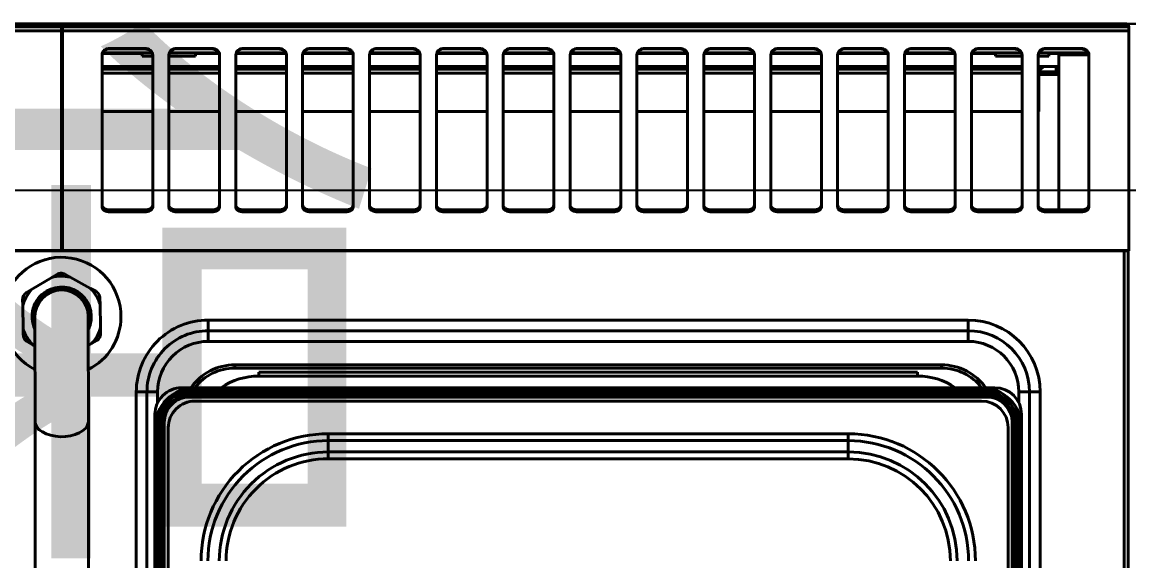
# Model space of a CAD drawing. Extents: x 1158414 to 1597620, y -840005 to -760676.
# Drawn here: x 1527422 to 1527837.1, y -806950.6 to -806748.4 of the extents above; entities that cross this region are included whole.
import ezdxf

# ---------------------------------------------------------------- set-up
doc = ezdxf.new("R2010")
doc.units = 0
doc.header["$LTSCALE"] = 1000
for name, color, linetype in [('WALL', 6, 'Continuous'), ('WS_厨房设备', 1, 'Continuous'), ('产品名称', 7, 'Continuous')]:
    doc.layers.add(name, color=color, linetype=linetype)
doc.styles.add('WMF-宋体1', font='')
doc.styles.get('WMF-宋体1').set_extended_font_data('SimSun')

# ---------------------------------------------------------------- blocks, each defined once
blk = doc.blocks.new('CJT_20263')
at = {"linetype": 'Continuous', "lineweight": 40}
for p, q in [((0.26, 85.2), (0.26, 861.4)), ((1.76, 85.2), (1.76, 861.4)), ((33.26, 782.2), (33.26, 138.2)), ((37.26, 138.2), (37.26, 782.2)), ((368.26, 782.2), (368.26, 138.2)), ((372.26, 138.2), (372.26, 782.2)), ((40.26, 479.58), (40.26, 146.58)), ((365.26, 146.58), (365.26, 479.58)), ((40.26, 151.58), (40.26, 474.58)), ((41.26, 474.58), (41.26, 151.58)), ((42.26, 151.58), (42.26, 474.58)), ((43.26, 149.58), (43.26, 476.58)), ((43.76, 476.58), (43.76, 149.58)), ((45.26, 474.58), (45.26, 151.58)), ((360.26, 151.58), (360.26, 474.58)), ((361.76, 149.58), (361.76, 476.58)), ((362.26, 476.58), (362.26, 149.58)), ((363.26, 474.58), (363.26, 151.58)), ((364.26, 151.58), (364.26, 474.58)), ((365.26, 474.58), (365.26, 151.58)), ((390.23, 217.22), (390.25, 149.24)), ((410.25, 149.24), (410.23, 217.23)), ((105.26, 163.28), (105.26, 160.71)), ((105.26, 163.28), (300.26, 163.28)), ((300.26, 163.28), (300.26, 160.71)), ((105.26, 160.71), (105.26, 156.45)), ((300.26, 160.71), (105.26, 160.71)), ((300.26, 160.71), (300.26, 156.45)), ((105.26, 153.88), (105.26, 156.45)), ((105.26, 156.45), (300.26, 156.45)), ((300.26, 153.88), (105.26, 153.88)), ((300.26, 156.45), (300.26, 153.88)), ((40.26, 151.58), (41.26, 151.58)), ((42.26, 151.58), (43.05, 151.58)), ((43.03, 149.58), (43.26, 149.58)), ((43.26, 149.58), (43.76, 149.58)), ((45.09, 151.58), (45.26, 151.58)), ((360.26, 151.58), (360.43, 151.58)), ((361.76, 149.58), (362.26, 149.58)), ((362.26, 149.58), (362.5, 149.58)), ((362.47, 151.58), (363.26, 151.58)), ((364.26, 151.58), (365.26, 151.58)), ((41.26, 138.2), (41.26, 142.22)), ((55.26, 141.58), (350.26, 141.58)), ((55.26, 141.58), (55.26, 141.41)), ((350.26, 141.58), (350.26, 141.41)), ((364.26, 142.22), (364.26, 138.2)), ((33.26, 138.2), (37.26, 138.2)), ((41.26, 138.2), (37.26, 138.2)), ((53.26, 140.08), (352.26, 140.08)), ((53.26, 140.08), (53.26, 139.58)), ((352.26, 139.58), (53.26, 139.58)), ((53.26, 139.58), (53.26, 139.35)), ((55.26, 139.37), (55.26, 138.58)), ((350.26, 138.58), (55.26, 138.58)), ((55.26, 137.58), (55.26, 136.58)), ((55.26, 137.58), (350.26, 137.58)), ((350.26, 139.37), (350.26, 138.58)), ((350.26, 137.58), (350.26, 136.58)), ((352.26, 140.08), (352.26, 139.58)), ((352.26, 139.58), (352.26, 139.35)), ((368.26, 138.2), (364.26, 138.2)), ((368.26, 138.2), (372.26, 138.2)), ((50.26, 136.58), (355.26, 136.58)), ((350.26, 136.58), (55.26, 136.58)), ((70.26, 129.2), (70.26, 128)), ((70.26, 129.2), (335.26, 129.2)), ((79.26, 132.2), (326.26, 132.2)), ((79.26, 130.7), (79.26, 132.2)), ((79.26, 130.7), (326.26, 130.7)), ((326.26, 132.2), (326.26, 130.7)), ((335.26, 128), (335.26, 129.2)), ((70.26, 128), (335.26, 128)), ((390.26, 120.8), (389.01, 120.05)), ((411.11, 120.47), (410.26, 120.94)), ((411.11, 120.47), (413.08, 119.39)), ((60.26, 115.2), (60.26, 119.2)), ((345.26, 119.2), (60.26, 119.2)), ((345.26, 115.2), (345.26, 119.2)), ((385.68, 114.01), (385.64, 116.26)), ((387.09, 118.89), (389.01, 120.05)), ((414.63, 116.82), (414.67, 114.57)), ((60.26, 111.2), (60.26, 115.2)), ((345.26, 115.2), (60.26, 115.2)), ((345.26, 111.2), (345.26, 115.2)), ((385.68, 114.01), (385.85, 105.23)), ((414.84, 105.79), (414.67, 114.57)), ((60.26, 111.2), (345.26, 111.2)), ((385.89, 102.98), (385.85, 105.23)), ((414.84, 105.79), (414.89, 103.54)), ((389.41, 99.33), (387.44, 100.41)), ((403.99, 95.22), (411.51, 99.75)), ((413.44, 100.91), (411.51, 99.75)), ((389.41, 99.33), (397.1, 95.08)), ((399.07, 94), (397.1, 95.08)), ((403.99, 95.22), (402.07, 94.05)), ((400, 85.2), (0, 85.2)), ((0, 85.2), (0, 85.07)), ((0, 85.07), (0, 2.69)), ((400, 85.07), (0, 85.07)), ((400, 85.07), (400, 85.2)), ((400.26, 85.2), (400, 85.2)), ((400, 2.69), (400, 85.07)), ((400.26, 84.9), (400, 84.9)), ((400.26, 83.4), (400, 83.4)), ((800.26, 85.2), (400.26, 85.2)), ((400.26, 85.2), (400.26, 85.07)), ((400.26, 85.07), (400.26, 2.69)), ((800.26, 85.07), (400.26, 85.07)), ((18, 70.6), (31, 70.6)), ((18, 69.88), (18, 70.6)), ((31, 69.88), (31, 70.6)), ((43.08, 70.6), (56.08, 70.6)), ((43.08, 69.88), (43.08, 70.6)), ((56.08, 69.88), (56.08, 70.6)), ((68.16, 70.6), (81.16, 70.6)), ((68.16, 69.88), (68.16, 70.6)), ((81.16, 69.88), (81.16, 70.6)), ((93.24, 70.6), (106.24, 70.6)), ((93.24, 69.88), (93.24, 70.6)), ((106.24, 69.88), (106.24, 70.6)), ((118.32, 70.6), (131.32, 70.6)), ((118.32, 69.88), (118.32, 70.6)), ((131.32, 69.88), (131.32, 70.6)), ((143.4, 70.6), (156.4, 70.6)), ((143.4, 69.88), (143.4, 70.6)), ((156.4, 69.88), (156.4, 70.6)), ((168.48, 70.6), (181.48, 70.6)), ((168.48, 69.88), (168.48, 70.6)), ((181.48, 69.88), (181.48, 70.6)), ((193.56, 70.6), (206.56, 70.6)), ((193.56, 69.88), (193.56, 70.6)), ((206.56, 69.88), (206.56, 70.6)), ((218.64, 70.6), (231.64, 70.6)), ((218.64, 69.88), (218.64, 70.6)), ((231.64, 69.88), (231.64, 70.6)), ((243.72, 70.6), (256.72, 70.6)), ((243.72, 69.88), (243.72, 70.6)), ((256.72, 69.88), (256.72, 70.6)), ((268.8, 70.6), (281.8, 70.6)), ((268.8, 69.88), (268.8, 70.6)), ((281.8, 69.88), (281.8, 70.6)), ((293.88, 70.6), (306.88, 70.6)), ((293.88, 69.88), (293.88, 70.6)), ((306.88, 69.88), (306.88, 70.6)), ((318.96, 70.6), (331.96, 70.6)), ((318.96, 69.88), (318.96, 70.6)), ((331.96, 69.88), (331.96, 70.6)), ((344.04, 70.6), (357.04, 70.6)), ((344.04, 69.88), (344.04, 70.6)), ((357.04, 69.88), (357.04, 70.6)), ((369.12, 70.6), (382.12, 70.6)), ((369.12, 69.88), (369.12, 70.6)), ((382.12, 69.88), (382.12, 70.6)), ((400.26, 72.9), (400, 72.9)), ((15, 11.76), (15, 68.81)), ((18, 69.88), (31, 69.88)), ((26.26, 11.7), (26.26, 69.88)), ((34, 68.81), (34, 11.76)), ((40.08, 11.76), (40.08, 68.81)), ((43.08, 69.88), (56.08, 69.88)), ((59.08, 68.81), (59.08, 11.76)), ((65.16, 11.76), (65.16, 68.81)), ((68.16, 69.88), (81.16, 69.88)), ((84.16, 68.81), (84.16, 11.76)), ((90.24, 11.76), (90.24, 68.81)), ((93.24, 69.88), (106.24, 69.88)), ((109.24, 68.81), (109.24, 11.76)), ((115.32, 11.76), (115.32, 68.81)), ((118.32, 69.88), (131.32, 69.88)), ((134.32, 68.81), (134.32, 11.76)), ((140.4, 11.76), (140.4, 68.81)), ((143.4, 69.88), (156.4, 69.88)), ((159.4, 68.81), (159.4, 11.76)), ((165.48, 11.76), (165.48, 68.81)), ((168.48, 69.88), (181.48, 69.88)), ((184.48, 68.81), (184.48, 11.76)), ((190.56, 11.76), (190.56, 68.81)), ((193.56, 69.88), (206.56, 69.88)), ((209.56, 68.81), (209.56, 11.76)), ((215.64, 11.76), (215.64, 68.81)), ((218.64, 69.88), (231.64, 69.88)), ((234.64, 68.81), (234.64, 11.76)), ((240.72, 11.76), (240.72, 68.81)), ((243.72, 69.88), (256.72, 69.88)), ((259.72, 68.81), (259.72, 11.76)), ((265.8, 11.76), (265.8, 68.81)), ((268.8, 69.88), (281.8, 69.88)), ((284.8, 68.81), (284.8, 11.76)), ((290.88, 11.76), (290.88, 68.81)), ((293.88, 69.88), (306.88, 69.88)), ((309.88, 68.81), (309.88, 11.76)), ((315.96, 11.76), (315.96, 68.81)), ((318.96, 69.88), (331.96, 69.88)), ((334.96, 68.81), (334.96, 11.76)), ((341.04, 11.76), (341.04, 68.81)), ((344.04, 69.88), (357.04, 69.88)), ((360.04, 68.81), (360.04, 11.76)), ((366.12, 11.76), (366.12, 68.81)), ((369.12, 69.88), (382.12, 69.88)), ((385.12, 68.81), (385.12, 11.76)), ((33.76, 33), (33.76, 18.5)), ((33.76, 33), (34, 33)), ((40.08, 33), (59.08, 33)), ((65.16, 33), (84.16, 33)), ((90.24, 33), (109.24, 33)), ((115.32, 33), (134.32, 33)), ((140.4, 33), (159.4, 33)), ((165.48, 33), (184.48, 33)), ((190.56, 33), (209.56, 33)), ((215.64, 33), (234.64, 33)), ((240.72, 33), (259.72, 33)), ((265.8, 33), (284.8, 33)), ((290.88, 33), (309.88, 33)), ((315.96, 33), (334.96, 33)), ((341.04, 33), (360.04, 33)), ((366.12, 33), (385.12, 33)), ((400, 33), (400.26, 33)), ((26.26, 19), (33.76, 19)), ((33.76, 18), (26.26, 18)), ((27.26, 18), (27.26, 16)), ((33.26, 16), (33.26, 17)), ((33.26, 17), (34, 17)), ((33.76, 18.5), (33.76, 17)), ((33.76, 18.5), (34, 18.5)), ((40.08, 18.5), (59.08, 18.5)), ((40.08, 17), (52.26, 17)), ((52.26, 17), (59.08, 17)), ((52.26, 17), (52.26, 16)), ((65.16, 18.5), (84.16, 18.5)), ((65.16, 17), (84.16, 17)), ((90.24, 18.5), (109.24, 18.5)), ((90.24, 17), (109.24, 17)), ((115.32, 18.5), (134.32, 18.5)), ((115.32, 17), (134.32, 17)), ((140.4, 18.5), (159.4, 18.5)), ((140.4, 17), (159.4, 17)), ((165.48, 18.5), (184.48, 18.5)), ((165.48, 17), (184.48, 17)), ((190.56, 18.5), (209.56, 18.5)), ((190.56, 17), (209.56, 17)), ((215.64, 18.5), (234.64, 18.5)), ((215.64, 17), (234.64, 17)), ((225.26, 17), (225.26, 16.5)), ((240.72, 18.5), (259.72, 18.5)), ((240.72, 17), (259.72, 17)), ((265.8, 18.5), (284.8, 18.5)), ((265.8, 17), (284.8, 17)), ((290.88, 18.5), (309.88, 18.5)), ((290.88, 17), (309.88, 17)), ((315.96, 18.5), (334.96, 18.5)), ((315.96, 17), (334.96, 17)), ((341.04, 18.5), (360.04, 18.5)), ((341.04, 17), (360.04, 17)), ((366.12, 18.5), (385.12, 18.5)), ((366.12, 17), (385.12, 17)), ((400, 18.5), (400.26, 18.5)), ((400, 17), (400.26, 17)), ((32.26, 16), (26.26, 16)), ((34, 16), (26.26, 16)), ((32.26, 16), (32.26, 16)), ((33.26, 16), (32.26, 16)), ((32.26, 16), (32.26, 16)), ((33.26, 16), (33.26, 16)), ((33.26, 16), (34, 16)), ((40.08, 16), (52.26, 16)), ((59.08, 16), (40.08, 16)), ((84.16, 16), (65.16, 16)), ((109.24, 16), (90.24, 16)), ((134.32, 16), (115.32, 16)), ((159.4, 16), (140.4, 16)), ((184.48, 16), (165.48, 16)), ((190.56, 16.5), (209.56, 16.5)), ((209.56, 16), (190.56, 16)), ((190.56, 16), (209.56, 16)), ((215.64, 16.5), (225.26, 16.5)), ((234.64, 16), (215.64, 16)), ((215.64, 16), (225.26, 16)), ((225.26, 16.5), (225.26, 16)), ((225.26, 16), (225.26, 16)), ((259.72, 16), (240.72, 16)), ((284.8, 16), (265.8, 16)), ((309.88, 16), (290.88, 16)), ((334.96, 16), (315.96, 16)), ((360.04, 16), (341.04, 16)), ((385.12, 16), (366.12, 16)), ((400.26, 16), (400, 16)), ((15.03, 11.7), (26.26, 11.7)), ((30, 11.2), (15.13, 11.2)), ((15.25, 10.88), (30, 10.88)), ((16.4, 11.7), (16.32, 11.2)), ((18, 9.42), (18, 9.27)), ((31, 9.42), (18, 9.42)), ((31, 9.27), (18, 9.27)), ((21.8, 11.2), (21.72, 11.7)), ((34, 12.18), (30, 12.18)), ((30, 10.88), (30, 12.18)), ((33.71, 10.88), (30, 10.88)), ((31, 9.42), (31, 9.27)), ((50, 12.18), (40.08, 12.18)), ((50, 10.88), (40.33, 10.88)), ((43.08, 9.42), (43.08, 9.27)), ((56.08, 9.42), (43.08, 9.42)), ((56.08, 9.27), (43.08, 9.27)), ((50, 12.18), (50, 10.88)), ((58.88, 11.2), (50, 11.2)), ((58.79, 10.88), (50, 10.88)), ((56.08, 9.42), (56.08, 9.27)), ((83.96, 11.2), (65.29, 11.2)), ((83.87, 10.88), (65.41, 10.88)), ((68.16, 9.42), (68.16, 9.27)), ((81.16, 9.42), (68.16, 9.42)), ((81.16, 9.27), (68.16, 9.27)), ((81.16, 9.42), (81.16, 9.27)), ((109.04, 11.2), (90.37, 11.2)), ((108.95, 10.88), (90.49, 10.88)), ((93.24, 9.42), (93.24, 9.27)), ((106.24, 9.42), (93.24, 9.42)), ((106.24, 9.27), (93.24, 9.27)), ((106.24, 9.42), (106.24, 9.27)), ((134.12, 11.2), (115.45, 11.2)), ((134.03, 10.88), (115.57, 10.88)), ((118.32, 9.42), (118.32, 9.27)), ((131.32, 9.42), (118.32, 9.42)), ((131.32, 9.27), (118.32, 9.27)), ((131.32, 9.42), (131.32, 9.27)), ((159.2, 11.2), (140.53, 11.2)), ((159.11, 10.88), (140.65, 10.88)), ((143.4, 9.42), (143.4, 9.27)), ((156.4, 9.42), (143.4, 9.42)), ((156.4, 9.27), (143.4, 9.27)), ((156.4, 9.42), (156.4, 9.27)), ((184.28, 11.2), (165.61, 11.2)), ((184.19, 10.88), (165.73, 10.88)), ((168.48, 9.42), (168.48, 9.27)), ((181.48, 9.42), (168.48, 9.42)), ((181.48, 9.27), (168.48, 9.27)), ((181.48, 9.42), (181.48, 9.27)), ((209.36, 11.2), (190.69, 11.2)), ((209.27, 10.88), (190.81, 10.88)), ((193.56, 9.42), (193.56, 9.27)), ((206.56, 9.42), (193.56, 9.42)), ((206.56, 9.27), (193.56, 9.27)), ((206.56, 9.42), (206.56, 9.27)), ((234.44, 11.2), (215.77, 11.2)), ((234.35, 10.88), (215.89, 10.88)), ((218.64, 9.42), (218.64, 9.27)), ((231.64, 9.42), (218.64, 9.42)), ((231.64, 9.27), (218.64, 9.27)), ((231.64, 9.42), (231.64, 9.27)), ((259.52, 11.2), (240.85, 11.2)), ((259.43, 10.88), (240.97, 10.88)), ((243.72, 9.42), (243.72, 9.27)), ((256.72, 9.42), (243.72, 9.42)), ((256.72, 9.27), (243.72, 9.27)), ((256.72, 9.42), (256.72, 9.27)), ((284.6, 11.2), (265.93, 11.2)), ((284.51, 10.88), (266.05, 10.88)), ((268.8, 9.42), (268.8, 9.27)), ((281.8, 9.42), (268.8, 9.42)), ((281.8, 9.27), (268.8, 9.27)), ((281.8, 9.42), (281.8, 9.27)), ((309.68, 11.2), (291.01, 11.2)), ((309.59, 10.88), (291.13, 10.88)), ((293.88, 9.42), (293.88, 9.27)), ((306.88, 9.42), (293.88, 9.42)), ((306.88, 9.27), (293.88, 9.27)), ((306.88, 9.42), (306.88, 9.27)), ((334.76, 11.2), (316.09, 11.2)), ((334.67, 10.88), (316.21, 10.88)), ((318.96, 9.42), (318.96, 9.27)), ((331.96, 9.42), (318.96, 9.42)), ((331.96, 9.27), (318.96, 9.27)), ((331.96, 9.42), (331.96, 9.27)), ((350, 11.2), (341.17, 11.2)), ((350, 10.88), (341.29, 10.88)), ((344.04, 9.42), (344.04, 9.27)), ((357.04, 9.42), (344.04, 9.42)), ((357.04, 9.27), (344.04, 9.27)), ((360.04, 12.18), (350, 12.18)), ((350, 10.88), (350, 12.18)), ((359.75, 10.88), (350, 10.88)), ((357.04, 9.42), (357.04, 9.27)), ((370, 12.18), (366.12, 12.18)), ((370, 10.88), (366.37, 10.88)), ((369.12, 9.42), (369.12, 9.27)), ((382.12, 9.42), (369.12, 9.42)), ((382.12, 9.27), (369.12, 9.27)), ((370, 12.18), (370, 10.88)), ((384.92, 11.2), (370, 11.2)), ((384.83, 10.88), (370, 10.88)), ((382.12, 9.42), (382.12, 9.27)), ((400.26, 11.2), (400, 11.2)), ((400, 2.69), (0, 2.69)), ((0, 2.69), (0, 1.2)), ((400, 1.2), (0, 1.2)), ((1.26, 0), (1.26, 1.2)), ((1.26, 0), (799.26, 0)), ((400, 1.2), (400, 2.69)), ((400.26, 1.2), (400, 1.2)), ((800.26, 2.69), (400.26, 2.69)), ((400.26, 2.69), (400.26, 1.2)), ((800.26, 1.2), (400.26, 1.2))]:
    blk.add_line(p, q, dxfattribs=at)
at = {"linetype": 'Continuous', "lineweight": 40, "flags": 128}
for points in [[(390.25, 149.24), (390.29, 149.78), (390.65, 150.85), (391.36, 151.86), (392.39, 152.78), (393.7, 153.57), (395.25, 154.2), (396.98, 154.66), (398.82, 154.92), (400.72, 154.97), (402.6, 154.81), (404.4, 154.46), (406.05, 153.91), (407.48, 153.2), (408.66, 152.34), (409.53, 151.37), (410.07, 150.33), (410.25, 149.24)], [(390.25, 149.24), (390.25, 146.65), (390.25, 143.9), (390.25, 141.01), (390.25, 138.04), (390.25, 135.02), (390.25, 131.99), (390.26, 129.01), (390.26, 126.12), (390.26, 123.35), (390.26, 120.76), (390.26, 118.37), (390.26, 116.22), (390.26, 114.35), (390.26, 112.78), (390.26, 111.53), (390.26, 110.63), (390.26, 110.08), (390.26, 109.9)], [(410.26, 109.9), (410.26, 110.09), (410.26, 110.63), (410.26, 111.54), (410.26, 112.78), (410.26, 114.35), (410.26, 116.23), (410.26, 118.37), (410.26, 120.76), (410.26, 123.36), (410.26, 126.12), (410.26, 129.02), (410.25, 132), (410.25, 135.02), (410.25, 138.05), (410.25, 141.02), (410.25, 143.91), (410.25, 146.66), (410.25, 149.24)], [(17.6, 11.7), (17.52, 11.25), (17.52, 11.2)]]:
    blk.add_lwpolyline(points, dxfattribs=at)
at = {"linetype": 'Continuous', "lineweight": 40}
for centre, radius, start, end in [((105.26, 201.58), 47.7, 180, 270), ((105.26, 201.58), 45.13, 180, 270), ((105.26, 201.58), 40.87, 180, 270), ((105.26, 201.58), 38.3, 180, 270), ((300.26, 201.58), 47.7, 270, 0), ((300.26, 201.58), 45.13, 270, 0), ((300.26, 201.58), 40.87, 270, 0), ((300.26, 201.58), 38.3, 270, 0), ((55.26, 151.58), 15, 180, 270), ((55.26, 151.58), 14, 180, 270), ((55.26, 151.58), 13, 180, 270), ((53.26, 149.58), 10, 180, 270), ((53.26, 149.58), 9.5, 180, 270), ((55.26, 151.58), 10, 180, 270), ((350.26, 151.58), 10, 270, 0), ((350.26, 151.58), 13, 270, 0), ((350.26, 151.58), 14, 270, 0), ((350.26, 151.58), 15, 270, 0), ((352.26, 149.58), 9.5, 270, 0), ((352.26, 149.58), 10, 270, 0), ((50.26, 146.58), 10, 180, 270), ((355.26, 146.58), 10, 270, 0), ((60.26, 138.2), 27, 180, 270), ((60.26, 138.2), 23, 180, 270), ((60.26, 138.2), 19, 180, 270), ((345.26, 138.2), 27, 270, 0), ((345.26, 138.2), 23, 270, 0), ((345.26, 138.2), 19, 270, 0), ((70.26, 148.2), 20.2, 214.8285, 270), ((70.26, 148.2), 19, 217.7046, 270), ((79.26, 157.2), 25, 235.5693, 270), ((326.26, 157.2), 25, 270, 304.4307), ((335.26, 148.2), 20.2, 270, 325.1715), ((335.26, 148.2), 19, 270, 322.2952), ((400.26, 109.9), 22.25, 179.6964, 63.3113), ((400.26, 109.9), 22.25, 116.7266, 179.6964), ((400.26, 109.9), 15.15, 17.9403, 44.2647), ((400.26, 109.9), 15.15, 137.9403, 164.2647), ((400.26, 109.9), 11.1, 154.2957, 301.1025), ((400.26, 109.9), 11, 155.399, 0.019), ((400.26, 109.9), 11.1, 301.1025, 25.7423), ((400.26, 109.9), 11, 0.019, 24.639), ((400.26, 109.9), 10, 180.019, 0.019), ((400.26, 109.9), 15.15, 197.9403, 224.2647), ((400.26, 109.9), 15.15, 317.9403, 344.2647), ((400.26, 109.9), 15.15, 257.9403, 284.2647), ((33.26, 16), 1, 90, 180), ((33.26, 16), 0.001, 90, 180), ((1.26, 1.2), 1.2, 180, 270)]:
    blk.add_arc(centre, radius, start, end, dxfattribs=at)
for points, knots in [([(385.64, 116.26), (385.66, 116.57), (385.7, 117.2), (386.14, 118.06), (386.65, 118.6), (387, 118.83), (387.09, 118.89)], [0, 0, 0, 0, 0.300321, 0.601041, 0.895953, 1, 1, 1, 1]), ([(413.08, 119.39), (413.34, 119.21), (413.86, 118.86), (414.39, 118.05), (414.6, 117.33), (414.63, 116.92), (414.63, 116.82)], [0, 0, 0, 0, 0.30032, 0.601041, 0.895953, 1, 1, 1, 1]), ([(387.44, 100.41), (387.18, 100.59), (386.66, 100.94), (386.13, 101.75), (385.92, 102.46), (385.9, 102.88), (385.89, 102.98)], [0, 0, 0, 0, 0.3003198, 0.6010396, 0.8959527, 1, 1, 1, 1]), ([(414.89, 103.54), (414.86, 103.23), (414.82, 102.6), (414.38, 101.74), (413.87, 101.2), (413.53, 100.97), (413.44, 100.91)], [0, 0, 0, 0, 0.300321, 0.601042, 0.895954, 1, 1, 1, 1]), ([(402.07, 94.05), (401.78, 93.92), (401.22, 93.64), (400.25, 93.59), (399.53, 93.76), (399.16, 93.95), (399.07, 94)], [0, 0, 0, 0, 0.30033, 0.60105, 0.895962, 1, 1, 1, 1]), ([(15, 68.81), (15.07, 69.08), (15.18, 69.46), (15.56, 69.89), (16.02, 70.23), (16.85, 70.53), (17.6, 70.58), (18, 70.6)], [0, 0, 0, 0, 0.257879, 0.373621, 0.486295, 0.721447, 1, 1, 1, 1]), ([(31, 70.6), (31.39, 70.57), (32.13, 70.51), (32.95, 70.21), (33.46, 69.87), (33.76, 69.56), (33.95, 69.2), (33.98, 68.94), (34, 68.81)], [0, 0, 0, 0, 0.272939, 0.5067, 0.632759, 0.75281, 0.873141, 1, 1, 1, 1]), ([(40.08, 68.81), (40.15, 69.08), (40.26, 69.46), (40.64, 69.89), (41.1, 70.23), (41.93, 70.53), (42.68, 70.58), (43.08, 70.6)], [0, 0, 0, 0, 0.257879, 0.373621, 0.486295, 0.721447, 1, 1, 1, 1]), ([(56.08, 70.6), (56.47, 70.57), (57.21, 70.51), (58.03, 70.21), (58.54, 69.87), (58.84, 69.56), (59.03, 69.2), (59.06, 68.94), (59.08, 68.81)], [0, 0, 0, 0, 0.272939, 0.5067, 0.632759, 0.75281, 0.873141, 1, 1, 1, 1]), ([(65.16, 68.81), (65.23, 69.08), (65.34, 69.46), (65.72, 69.89), (66.18, 70.23), (67.01, 70.53), (67.76, 70.58), (68.16, 70.6)], [0, 0, 0, 0, 0.257879, 0.373621, 0.486295, 0.721447, 1, 1, 1, 1]), ([(81.16, 70.6), (81.55, 70.57), (82.29, 70.51), (83.11, 70.21), (83.62, 69.87), (83.92, 69.56), (84.11, 69.2), (84.14, 68.94), (84.16, 68.81)], [0, 0, 0, 0, 0.272945, 0.5067, 0.632759, 0.752812, 0.873141, 1, 1, 1, 1]), ([(90.24, 68.81), (90.31, 69.08), (90.42, 69.46), (90.8, 69.89), (91.26, 70.23), (92.09, 70.53), (92.84, 70.58), (93.24, 70.6)], [0, 0, 0, 0, 0.257881, 0.37362, 0.486294, 0.721447, 1, 1, 1, 1]), ([(106.24, 70.6), (106.63, 70.57), (107.37, 70.51), (108.19, 70.21), (108.7, 69.87), (109, 69.56), (109.19, 69.2), (109.22, 68.94), (109.24, 68.81)], [0, 0, 0, 0, 0.272945, 0.5067, 0.632759, 0.752812, 0.873141, 1, 1, 1, 1]), ([(115.32, 68.81), (115.39, 69.08), (115.5, 69.46), (115.88, 69.89), (116.34, 70.23), (117.17, 70.53), (117.92, 70.58), (118.32, 70.6)], [0, 0, 0, 0, 0.257879, 0.373618, 0.486291, 0.721442, 1, 1, 1, 1]), ([(131.32, 70.6), (131.71, 70.57), (132.45, 70.51), (133.27, 70.21), (133.78, 69.87), (134.08, 69.56), (134.27, 69.2), (134.3, 68.94), (134.32, 68.81)], [0, 0, 0, 0, 0.272944, 0.506705, 0.632758, 0.752812, 0.87314, 1, 1, 1, 1]), ([(140.4, 68.81), (140.47, 69.08), (140.58, 69.46), (140.96, 69.89), (141.42, 70.23), (142.25, 70.53), (143, 70.58), (143.4, 70.6)], [0, 0, 0, 0, 0.25788, 0.373622, 0.486291, 0.721448, 1, 1, 1, 1]), ([(156.4, 70.6), (156.79, 70.57), (157.53, 70.51), (158.35, 70.21), (158.86, 69.87), (159.16, 69.56), (159.35, 69.2), (159.38, 68.94), (159.4, 68.81)], [0, 0, 0, 0, 0.272942, 0.5067, 0.632759, 0.752811, 0.873141, 1, 1, 1, 1]), ([(165.48, 68.81), (165.55, 69.08), (165.66, 69.46), (166.04, 69.89), (166.5, 70.23), (167.33, 70.53), (168.08, 70.58), (168.48, 70.6)], [0, 0, 0, 0, 0.257879, 0.37362, 0.486293, 0.721445, 1, 1, 1, 1]), ([(181.48, 70.6), (181.87, 70.57), (182.61, 70.51), (183.43, 70.21), (183.94, 69.87), (184.24, 69.56), (184.43, 69.2), (184.46, 68.94), (184.48, 68.81)], [0, 0, 0, 0, 0.272941, 0.506703, 0.632759, 0.752811, 0.873141, 1, 1, 1, 1]), ([(190.56, 68.81), (190.63, 69.08), (190.74, 69.46), (191.12, 69.89), (191.58, 70.23), (192.41, 70.53), (193.16, 70.58), (193.56, 70.6)], [0, 0, 0, 0, 0.25788, 0.373621, 0.486292, 0.721447, 1, 1, 1, 1]), ([(206.56, 70.6), (206.95, 70.57), (207.69, 70.51), (208.51, 70.21), (209.02, 69.87), (209.32, 69.56), (209.51, 69.2), (209.54, 68.94), (209.56, 68.81)], [0, 0, 0, 0, 0.272944, 0.506702, 0.63276, 0.752812, 0.873141, 1, 1, 1, 1]), ([(215.64, 68.81), (215.71, 69.08), (215.82, 69.46), (216.2, 69.89), (216.66, 70.23), (217.49, 70.53), (218.24, 70.58), (218.64, 70.6)], [0, 0, 0, 0, 0.25788, 0.373621, 0.486295, 0.721447, 1, 1, 1, 1]), ([(231.64, 70.6), (232.03, 70.57), (232.77, 70.51), (233.59, 70.21), (234.1, 69.87), (234.4, 69.56), (234.59, 69.2), (234.62, 68.94), (234.64, 68.81)], [0, 0, 0, 0, 0.272942, 0.5067, 0.632759, 0.752811, 0.873141, 1, 1, 1, 1]), ([(240.72, 68.81), (240.79, 69.08), (240.9, 69.46), (241.28, 69.89), (241.74, 70.23), (242.57, 70.53), (243.32, 70.58), (243.72, 70.6)], [0, 0, 0, 0, 0.257879, 0.37362, 0.486293, 0.721445, 1, 1, 1, 1]), ([(256.72, 70.6), (257.11, 70.57), (257.85, 70.51), (258.67, 70.21), (259.18, 69.87), (259.48, 69.56), (259.67, 69.2), (259.7, 68.94), (259.72, 68.81)], [0, 0, 0, 0, 0.272941, 0.506703, 0.632759, 0.752811, 0.873141, 1, 1, 1, 1]), ([(265.8, 68.81), (265.87, 69.08), (265.98, 69.46), (266.36, 69.89), (266.82, 70.23), (267.65, 70.53), (268.4, 70.58), (268.8, 70.6)], [0, 0, 0, 0, 0.257879, 0.373622, 0.486293, 0.721448, 1, 1, 1, 1]), ([(281.8, 70.6), (282.19, 70.57), (282.93, 70.51), (283.75, 70.21), (284.26, 69.87), (284.56, 69.56), (284.75, 69.2), (284.78, 68.94), (284.8, 68.81)], [0, 0, 0, 0, 0.272942, 0.506701, 0.632759, 0.752811, 0.873141, 1, 1, 1, 1]), ([(290.88, 68.81), (290.95, 69.08), (291.06, 69.46), (291.44, 69.89), (291.9, 70.23), (292.73, 70.53), (293.48, 70.58), (293.88, 70.6)], [0, 0, 0, 0, 0.257879, 0.37362, 0.486293, 0.721446, 1, 1, 1, 1]), ([(306.88, 70.6), (307.27, 70.57), (308.01, 70.51), (308.83, 70.21), (309.34, 69.87), (309.64, 69.56), (309.83, 69.2), (309.86, 68.94), (309.88, 68.81)], [0, 0, 0, 0, 0.272943, 0.506701, 0.63276, 0.752811, 0.873141, 1, 1, 1, 1]), ([(315.96, 68.81), (316.03, 69.08), (316.14, 69.46), (316.52, 69.89), (316.98, 70.23), (317.81, 70.53), (318.56, 70.58), (318.96, 70.6)], [0, 0, 0, 0, 0.257879, 0.37362, 0.486294, 0.721448, 1, 1, 1, 1]), ([(331.96, 70.6), (332.35, 70.57), (333.09, 70.51), (333.91, 70.21), (334.42, 69.87), (334.72, 69.56), (334.91, 69.2), (334.94, 68.94), (334.96, 68.81)], [0, 0, 0, 0, 0.272943, 0.506701, 0.632759, 0.752812, 0.873141, 1, 1, 1, 1]), ([(341.04, 68.81), (341.11, 69.08), (341.22, 69.46), (341.6, 69.89), (342.06, 70.23), (342.89, 70.53), (343.64, 70.58), (344.04, 70.6)], [0, 0, 0, 0, 0.257879, 0.37362, 0.486293, 0.721447, 1, 1, 1, 1]), ([(357.04, 70.6), (357.43, 70.57), (358.17, 70.51), (358.99, 70.21), (359.5, 69.87), (359.8, 69.56), (359.99, 69.2), (360.02, 68.94), (360.04, 68.81)], [0, 0, 0, 0, 0.272943, 0.506701, 0.632759, 0.752811, 0.873141, 1, 1, 1, 1]), ([(366.12, 68.81), (366.19, 69.08), (366.3, 69.46), (366.68, 69.89), (367.14, 70.23), (367.97, 70.53), (368.72, 70.58), (369.12, 70.6)], [0, 0, 0, 0, 0.2578794, 0.3736202, 0.4862934, 0.7214469, 1, 1, 1, 1]), ([(382.12, 70.6), (382.51, 70.57), (383.25, 70.51), (384.07, 70.21), (384.58, 69.87), (384.88, 69.56), (385.07, 69.2), (385.1, 68.94), (385.12, 68.81)], [0, 0, 0, 0, 0.272943, 0.506701, 0.632759, 0.752811, 0.873141, 1, 1, 1, 1]), ([(15, 68.12), (15.07, 68.38), (15.18, 68.76), (15.56, 69.18), (16.02, 69.52), (16.85, 69.82), (17.6, 69.86), (18, 69.88)], [0, 0, 0, 0, 0.256084, 0.371358, 0.483903, 0.719785, 1, 1, 1, 1]), ([(31, 69.88), (31.39, 69.85), (32.12, 69.8), (32.95, 69.5), (33.46, 69.16), (33.76, 68.86), (33.95, 68.5), (33.98, 68.25), (34, 68.12)], [0, 0, 0, 0, 0.274508, 0.508992, 0.634975, 0.754579, 0.874141, 1, 1, 1, 1]), ([(40.08, 68.12), (40.15, 68.38), (40.26, 68.76), (40.64, 69.18), (41.1, 69.52), (41.93, 69.82), (42.68, 69.86), (43.08, 69.88)], [0, 0, 0, 0, 0.256084, 0.371358, 0.483903, 0.719785, 1, 1, 1, 1]), ([(56.08, 69.88), (56.47, 69.85), (57.2, 69.8), (58.03, 69.5), (58.54, 69.16), (58.84, 68.86), (59.03, 68.5), (59.06, 68.25), (59.08, 68.12)], [0, 0, 0, 0, 0.274508, 0.508992, 0.634975, 0.754579, 0.874141, 1, 1, 1, 1]), ([(65.16, 68.12), (65.23, 68.38), (65.34, 68.76), (65.72, 69.18), (66.18, 69.52), (67.01, 69.82), (67.76, 69.86), (68.16, 69.88)], [0, 0, 0, 0, 0.256084, 0.371358, 0.483903, 0.719785, 1, 1, 1, 1]), ([(81.16, 69.88), (81.55, 69.85), (82.28, 69.8), (83.11, 69.5), (83.62, 69.16), (83.92, 68.86), (84.11, 68.5), (84.14, 68.25), (84.16, 68.12)], [0, 0, 0, 0, 0.274514, 0.508992, 0.634974, 0.754582, 0.874141, 1, 1, 1, 1]), ([(90.24, 68.12), (90.31, 68.38), (90.42, 68.76), (90.8, 69.18), (91.26, 69.52), (92.09, 69.82), (92.84, 69.86), (93.24, 69.88)], [0, 0, 0, 0, 0.256086, 0.371356, 0.483902, 0.719785, 1, 1, 1, 1]), ([(106.24, 69.88), (106.63, 69.85), (107.36, 69.8), (108.19, 69.5), (108.7, 69.16), (109, 68.86), (109.19, 68.5), (109.22, 68.25), (109.24, 68.12)], [0, 0, 0, 0, 0.274514, 0.508992, 0.634974, 0.754582, 0.874141, 1, 1, 1, 1]), ([(115.32, 68.12), (115.39, 68.38), (115.5, 68.76), (115.88, 69.18), (116.34, 69.52), (117.17, 69.82), (117.92, 69.86), (118.32, 69.88)], [0, 0, 0, 0, 0.256084, 0.371354, 0.483899, 0.71978, 1, 1, 1, 1]), ([(131.32, 69.88), (131.71, 69.85), (132.44, 69.8), (133.27, 69.5), (133.78, 69.16), (134.08, 68.86), (134.27, 68.5), (134.3, 68.25), (134.32, 68.12)], [0, 0, 0, 0, 0.274513, 0.508997, 0.634974, 0.754581, 0.87414, 1, 1, 1, 1]), ([(140.4, 68.12), (140.47, 68.38), (140.58, 68.76), (140.96, 69.18), (141.42, 69.52), (142.25, 69.82), (143, 69.86), (143.4, 69.88)], [0, 0, 0, 0, 0.256085, 0.371358, 0.483898, 0.719786, 1, 1, 1, 1]), ([(156.4, 69.88), (156.79, 69.85), (157.52, 69.8), (158.35, 69.5), (158.86, 69.16), (159.16, 68.86), (159.35, 68.5), (159.38, 68.25), (159.4, 68.12)], [0, 0, 0, 0, 0.274511, 0.508992, 0.634975, 0.75458, 0.874141, 1, 1, 1, 1]), ([(165.48, 68.12), (165.55, 68.38), (165.66, 68.76), (166.04, 69.18), (166.5, 69.52), (167.33, 69.82), (168.08, 69.86), (168.48, 69.88)], [0, 0, 0, 0, 0.256084, 0.371356, 0.483901, 0.719783, 1, 1, 1, 1]), ([(181.48, 69.88), (181.87, 69.85), (182.6, 69.8), (183.43, 69.5), (183.94, 69.16), (184.24, 68.86), (184.43, 68.5), (184.46, 68.25), (184.48, 68.12)], [0, 0, 0, 0, 0.274511, 0.508995, 0.634975, 0.75458, 0.874141, 1, 1, 1, 1]), ([(190.56, 68.12), (190.63, 68.38), (190.74, 68.76), (191.12, 69.18), (191.58, 69.52), (192.41, 69.82), (193.16, 69.86), (193.56, 69.88)], [0, 0, 0, 0, 0.256085, 0.371357, 0.4839, 0.719785, 1, 1, 1, 1]), ([(206.56, 69.88), (206.95, 69.85), (207.68, 69.8), (208.51, 69.5), (209.02, 69.16), (209.32, 68.86), (209.51, 68.5), (209.54, 68.25), (209.56, 68.12)], [0, 0, 0, 0, 0.274513, 0.508994, 0.634976, 0.754581, 0.874141, 1, 1, 1, 1]), ([(215.64, 68.12), (215.71, 68.38), (215.82, 68.76), (216.2, 69.18), (216.66, 69.52), (217.49, 69.82), (218.24, 69.86), (218.64, 69.88)], [0, 0, 0, 0, 0.256085, 0.371357, 0.483902, 0.719785, 1, 1, 1, 1]), ([(231.64, 69.88), (232.03, 69.85), (232.76, 69.8), (233.59, 69.5), (234.1, 69.16), (234.4, 68.86), (234.59, 68.5), (234.62, 68.25), (234.64, 68.12)], [0, 0, 0, 0, 0.274511, 0.508992, 0.634975, 0.75458, 0.874141, 1, 1, 1, 1]), ([(240.72, 68.12), (240.79, 68.38), (240.9, 68.76), (241.28, 69.18), (241.74, 69.52), (242.57, 69.82), (243.32, 69.86), (243.72, 69.88)], [0, 0, 0, 0, 0.256084, 0.371356, 0.483901, 0.719783, 1, 1, 1, 1]), ([(256.72, 69.88), (257.11, 69.85), (257.84, 69.8), (258.67, 69.5), (259.18, 69.16), (259.48, 68.86), (259.67, 68.5), (259.7, 68.25), (259.72, 68.12)], [0, 0, 0, 0, 0.274511, 0.508995, 0.634975, 0.75458, 0.874141, 1, 1, 1, 1]), ([(265.8, 68.12), (265.87, 68.38), (265.98, 68.76), (266.36, 69.18), (266.82, 69.52), (267.65, 69.82), (268.4, 69.86), (268.8, 69.88)], [0, 0, 0, 0, 0.256084, 0.371358, 0.483901, 0.719786, 1, 1, 1, 1]), ([(281.8, 69.88), (282.19, 69.85), (282.92, 69.8), (283.75, 69.5), (284.26, 69.16), (284.56, 68.86), (284.75, 68.5), (284.78, 68.25), (284.8, 68.12)], [0, 0, 0, 0, 0.274511, 0.508993, 0.634975, 0.75458, 0.874141, 1, 1, 1, 1]), ([(290.88, 68.12), (290.95, 68.38), (291.06, 68.76), (291.44, 69.18), (291.9, 69.52), (292.73, 69.82), (293.48, 69.86), (293.88, 69.88)], [0, 0, 0, 0, 0.256084, 0.371357, 0.483901, 0.719784, 1, 1, 1, 1]), ([(306.88, 69.88), (307.27, 69.85), (308, 69.8), (308.83, 69.5), (309.34, 69.16), (309.64, 68.86), (309.83, 68.5), (309.86, 68.25), (309.88, 68.12)], [0, 0, 0, 0, 0.274512, 0.508993, 0.634975, 0.75458, 0.874141, 1, 1, 1, 1]), ([(315.96, 68.12), (316.03, 68.38), (316.14, 68.76), (316.52, 69.18), (316.98, 69.52), (317.81, 69.82), (318.56, 69.86), (318.96, 69.88)], [0, 0, 0, 0, 0.256084, 0.371356, 0.483902, 0.719786, 1, 1, 1, 1]), ([(331.96, 69.88), (332.35, 69.85), (333.08, 69.8), (333.91, 69.5), (334.42, 69.16), (334.72, 68.86), (334.91, 68.5), (334.94, 68.25), (334.96, 68.12)], [0, 0, 0, 0, 0.2745123, 0.5089934, 0.6349744, 0.7545807, 0.8741409, 1, 1, 1, 1]), ([(341.04, 68.12), (341.11, 68.38), (341.22, 68.76), (341.6, 69.18), (342.06, 69.52), (342.89, 69.82), (343.64, 69.86), (344.04, 69.88)], [0, 0, 0, 0, 0.256084, 0.371357, 0.483901, 0.719785, 1, 1, 1, 1]), ([(357.04, 69.88), (357.43, 69.85), (358.16, 69.8), (358.99, 69.5), (359.5, 69.16), (359.8, 68.86), (359.99, 68.5), (360.02, 68.25), (360.04, 68.12)], [0, 0, 0, 0, 0.274512, 0.508993, 0.634975, 0.75458, 0.874141, 1, 1, 1, 1]), ([(366.12, 68.12), (366.19, 68.38), (366.3, 68.76), (366.68, 69.18), (367.14, 69.52), (367.97, 69.82), (368.72, 69.86), (369.12, 69.88)], [0, 0, 0, 0, 0.256084, 0.371356, 0.483901, 0.719785, 1, 1, 1, 1]), ([(382.12, 69.88), (382.51, 69.85), (383.24, 69.8), (384.07, 69.5), (384.58, 69.16), (384.88, 68.86), (385.07, 68.5), (385.1, 68.25), (385.12, 68.12)], [0, 0, 0, 0, 0.274512, 0.508994, 0.634975, 0.75458, 0.874141, 1, 1, 1, 1]), ([(18, 9.42), (17.61, 9.47), (16.88, 9.55), (16.05, 9.97), (15.54, 10.43), (15.24, 10.86), (15.05, 11.35), (15.02, 11.7), (15, 11.88)], [0, 0, 0, 0, 0.274514, 0.508992, 0.634977, 0.754583, 0.874143, 1, 1, 1, 1]), ([(18, 9.27), (17.61, 9.31), (16.87, 9.39), (16.05, 9.82), (15.54, 10.29), (15.24, 10.73), (15.05, 11.22), (15.02, 11.58), (15, 11.76)], [0, 0, 0, 0, 0.272944, 0.5067, 0.632756, 0.752808, 0.87314, 1, 1, 1, 1]), ([(34, 11.88), (33.93, 11.52), (33.82, 11), (33.44, 10.41), (32.98, 9.93), (32.15, 9.52), (31.4, 9.46), (31, 9.42)], [0, 0, 0, 0, 0.256086, 0.371357, 0.483902, 0.719785, 1, 1, 1, 1]), ([(34, 11.76), (33.93, 11.39), (33.82, 10.86), (33.44, 10.27), (32.98, 9.78), (32.15, 9.36), (31.4, 9.3), (31, 9.27)], [0, 0, 0, 0, 0.257884, 0.373623, 0.486297, 0.721448, 1, 1, 1, 1]), ([(43.08, 9.42), (42.69, 9.47), (41.96, 9.55), (41.13, 9.97), (40.62, 10.43), (40.32, 10.86), (40.13, 11.35), (40.1, 11.7), (40.08, 11.88)], [0, 0, 0, 0, 0.274514, 0.508992, 0.634977, 0.754583, 0.874143, 1, 1, 1, 1]), ([(43.08, 9.27), (42.69, 9.31), (41.95, 9.39), (41.13, 9.82), (40.62, 10.29), (40.32, 10.73), (40.13, 11.22), (40.1, 11.58), (40.08, 11.76)], [0, 0, 0, 0, 0.272944, 0.5067, 0.632756, 0.752808, 0.87314, 1, 1, 1, 1]), ([(59.08, 11.88), (59.01, 11.52), (58.9, 11), (58.52, 10.41), (58.06, 9.93), (57.23, 9.52), (56.48, 9.46), (56.08, 9.42)], [0, 0, 0, 0, 0.256083, 0.371358, 0.483902, 0.719786, 1, 1, 1, 1]), ([(59.08, 11.76), (59.01, 11.39), (58.9, 10.86), (58.52, 10.27), (58.06, 9.78), (57.23, 9.36), (56.48, 9.3), (56.08, 9.27)], [0, 0, 0, 0, 0.257882, 0.373624, 0.486298, 0.721449, 1, 1, 1, 1]), ([(68.16, 9.42), (67.77, 9.47), (67.04, 9.55), (66.21, 9.97), (65.7, 10.43), (65.4, 10.86), (65.21, 11.35), (65.18, 11.7), (65.16, 11.88)], [0, 0, 0, 0, 0.274508, 0.508993, 0.634978, 0.75458, 0.874143, 1, 1, 1, 1]), ([(68.16, 9.27), (67.77, 9.31), (67.03, 9.39), (66.21, 9.82), (65.7, 10.29), (65.4, 10.73), (65.21, 11.22), (65.18, 11.58), (65.16, 11.76)], [0, 0, 0, 0, 0.272938, 0.5067, 0.632757, 0.752805, 0.87314, 1, 1, 1, 1]), ([(84.16, 11.88), (84.09, 11.52), (83.98, 11), (83.6, 10.41), (83.14, 9.93), (82.31, 9.52), (81.56, 9.46), (81.16, 9.42)], [0, 0, 0, 0, 0.256083, 0.371358, 0.483902, 0.719786, 1, 1, 1, 1]), ([(84.16, 11.76), (84.09, 11.39), (83.98, 10.86), (83.6, 10.27), (83.14, 9.78), (82.31, 9.36), (81.56, 9.3), (81.16, 9.27)], [0, 0, 0, 0, 0.257882, 0.373624, 0.486298, 0.721449, 1, 1, 1, 1]), ([(93.24, 9.42), (92.85, 9.47), (92.12, 9.55), (91.29, 9.97), (90.78, 10.43), (90.48, 10.86), (90.29, 11.35), (90.26, 11.7), (90.24, 11.88)], [0, 0, 0, 0, 0.274508, 0.508993, 0.634978, 0.75458, 0.874143, 1, 1, 1, 1]), ([(93.24, 9.27), (92.85, 9.31), (92.11, 9.39), (91.29, 9.82), (90.78, 10.29), (90.48, 10.73), (90.29, 11.22), (90.26, 11.58), (90.24, 11.76)], [0, 0, 0, 0, 0.272938, 0.5067, 0.632757, 0.752805, 0.87314, 1, 1, 1, 1]), ([(109.24, 11.88), (109.17, 11.52), (109.06, 11), (108.68, 10.41), (108.22, 9.93), (107.39, 9.52), (106.64, 9.46), (106.24, 9.42)], [0, 0, 0, 0, 0.256083, 0.371358, 0.483902, 0.719786, 1, 1, 1, 1]), ([(109.24, 11.76), (109.17, 11.39), (109.06, 10.86), (108.68, 10.27), (108.22, 9.78), (107.39, 9.36), (106.64, 9.3), (106.24, 9.27)], [0, 0, 0, 0, 0.257882, 0.373624, 0.486298, 0.721449, 1, 1, 1, 1]), ([(118.32, 9.42), (117.93, 9.47), (117.2, 9.55), (116.37, 9.97), (115.86, 10.43), (115.56, 10.86), (115.37, 11.35), (115.34, 11.7), (115.32, 11.88)], [0, 0, 0, 0, 0.274513, 0.508997, 0.634981, 0.754583, 0.874142, 1, 1, 1, 1]), ([(118.32, 9.27), (117.93, 9.31), (117.19, 9.39), (116.37, 9.82), (115.86, 10.29), (115.56, 10.73), (115.37, 11.22), (115.34, 11.58), (115.32, 11.76)], [0, 0, 0, 0, 0.272943, 0.506704, 0.63276, 0.752808, 0.87314, 1, 1, 1, 1]), ([(134.32, 11.88), (134.25, 11.52), (134.14, 11), (133.76, 10.41), (133.3, 9.93), (132.47, 9.52), (131.72, 9.46), (131.32, 9.42)], [0, 0, 0, 0, 0.256085, 0.371359, 0.483898, 0.719787, 1, 1, 1, 1]), ([(134.32, 11.76), (134.25, 11.39), (134.14, 10.86), (133.76, 10.27), (133.3, 9.78), (132.47, 9.36), (131.72, 9.3), (131.32, 9.27)], [0, 0, 0, 0, 0.257883, 0.373625, 0.486294, 0.72145, 1, 1, 1, 1]), ([(143.4, 9.42), (143.01, 9.47), (142.28, 9.55), (141.45, 9.97), (140.94, 10.43), (140.64, 10.86), (140.45, 11.35), (140.42, 11.7), (140.4, 11.88)], [0, 0, 0, 0, 0.274513, 0.508997, 0.634977, 0.754583, 0.874142, 1, 1, 1, 1]), ([(143.4, 9.27), (143.01, 9.31), (142.27, 9.39), (141.45, 9.82), (140.94, 10.29), (140.64, 10.73), (140.45, 11.22), (140.42, 11.58), (140.4, 11.76)], [0, 0, 0, 0, 0.272943, 0.506705, 0.632756, 0.752808, 0.87314, 1, 1, 1, 1]), ([(159.4, 11.88), (159.33, 11.52), (159.22, 11), (158.84, 10.41), (158.38, 9.93), (157.55, 9.52), (156.8, 9.46), (156.4, 9.42)], [0, 0, 0, 0, 0.256084, 0.371357, 0.483899, 0.719786, 1, 1, 1, 1]), ([(159.4, 11.76), (159.33, 11.39), (159.22, 10.86), (158.84, 10.27), (158.38, 9.78), (157.55, 9.36), (156.8, 9.3), (156.4, 9.27)], [0, 0, 0, 0, 0.257883, 0.373624, 0.486295, 0.721449, 1, 1, 1, 1]), ([(168.48, 9.42), (168.09, 9.47), (167.36, 9.55), (166.53, 9.97), (166.02, 10.43), (165.72, 10.86), (165.53, 11.35), (165.5, 11.7), (165.48, 11.88)], [0, 0, 0, 0, 0.274514, 0.508995, 0.634977, 0.754583, 0.874143, 1, 1, 1, 1]), ([(168.48, 9.27), (168.09, 9.31), (167.35, 9.39), (166.53, 9.82), (166.02, 10.29), (165.72, 10.73), (165.53, 11.22), (165.5, 11.58), (165.48, 11.76)], [0, 0, 0, 0, 0.272944, 0.506702, 0.632756, 0.752808, 0.87314, 1, 1, 1, 1]), ([(184.48, 11.88), (184.41, 11.52), (184.3, 11), (183.92, 10.41), (183.46, 9.93), (182.63, 9.52), (181.88, 9.46), (181.48, 9.42)], [0, 0, 0, 0, 0.256084, 0.371358, 0.4839, 0.719786, 1, 1, 1, 1]), ([(184.48, 11.76), (184.41, 11.39), (184.3, 10.86), (183.92, 10.27), (183.46, 9.78), (182.63, 9.36), (181.88, 9.3), (181.48, 9.27)], [0, 0, 0, 0, 0.257883, 0.373625, 0.486296, 0.721449, 1, 1, 1, 1]), ([(193.56, 9.42), (193.17, 9.47), (192.44, 9.55), (191.61, 9.97), (191.1, 10.43), (190.8, 10.86), (190.61, 11.35), (190.58, 11.7), (190.56, 11.88)], [0, 0, 0, 0, 0.274511, 0.508995, 0.634977, 0.754582, 0.874143, 1, 1, 1, 1]), ([(193.56, 9.27), (193.17, 9.31), (192.43, 9.39), (191.61, 9.82), (191.1, 10.29), (190.8, 10.73), (190.61, 11.22), (190.58, 11.58), (190.56, 11.76)], [0, 0, 0, 0, 0.272941, 0.506703, 0.632757, 0.752807, 0.87314, 1, 1, 1, 1]), ([(209.56, 11.88), (209.49, 11.52), (209.38, 11), (209, 10.41), (208.54, 9.93), (207.71, 9.52), (206.96, 9.46), (206.56, 9.42)], [0, 0, 0, 0, 0.256084, 0.371356, 0.4839, 0.719783, 1, 1, 1, 1]), ([(209.56, 11.76), (209.49, 11.39), (209.38, 10.86), (209, 10.27), (208.54, 9.78), (207.71, 9.36), (206.96, 9.3), (206.56, 9.27)], [0, 0, 0, 0, 0.257882, 0.373623, 0.486296, 0.721446, 1, 1, 1, 1]), ([(218.64, 9.42), (218.25, 9.47), (217.52, 9.55), (216.69, 9.97), (216.18, 10.43), (215.88, 10.86), (215.69, 11.35), (215.66, 11.7), (215.64, 11.88)], [0, 0, 0, 0, 0.274511, 0.508993, 0.634977, 0.754582, 0.874143, 1, 1, 1, 1]), ([(218.64, 9.27), (218.25, 9.31), (217.51, 9.39), (216.69, 9.82), (216.18, 10.29), (215.88, 10.73), (215.69, 11.22), (215.66, 11.58), (215.64, 11.76)], [0, 0, 0, 0, 0.272941, 0.5067, 0.632757, 0.752807, 0.87314, 1, 1, 1, 1]), ([(234.64, 11.88), (234.57, 11.52), (234.46, 11), (234.08, 10.41), (233.62, 9.93), (232.79, 9.52), (232.04, 9.46), (231.64, 9.42)], [0, 0, 0, 0, 0.256084, 0.371357, 0.483899, 0.719786, 1, 1, 1, 1]), ([(234.64, 11.76), (234.57, 11.39), (234.46, 10.86), (234.08, 10.27), (233.62, 9.78), (232.79, 9.36), (232.04, 9.3), (231.64, 9.27)], [0, 0, 0, 0, 0.257883, 0.373624, 0.486295, 0.721449, 1, 1, 1, 1]), ([(243.72, 9.42), (243.33, 9.47), (242.6, 9.55), (241.77, 9.97), (241.26, 10.43), (240.96, 10.86), (240.77, 11.35), (240.74, 11.7), (240.72, 11.88)], [0, 0, 0, 0, 0.274514, 0.508995, 0.634977, 0.754583, 0.874143, 1, 1, 1, 1]), ([(243.72, 9.27), (243.33, 9.31), (242.59, 9.39), (241.77, 9.82), (241.26, 10.29), (240.96, 10.73), (240.77, 11.22), (240.74, 11.58), (240.72, 11.76)], [0, 0, 0, 0, 0.272944, 0.506702, 0.632756, 0.752808, 0.87314, 1, 1, 1, 1]), ([(259.72, 11.88), (259.65, 11.52), (259.54, 11), (259.16, 10.41), (258.7, 9.93), (257.87, 9.52), (257.12, 9.46), (256.72, 9.42)], [0, 0, 0, 0, 0.256084, 0.371358, 0.4839, 0.719786, 1, 1, 1, 1]), ([(259.72, 11.76), (259.65, 11.39), (259.54, 10.86), (259.16, 10.27), (258.7, 9.78), (257.87, 9.36), (257.12, 9.3), (256.72, 9.27)], [0, 0, 0, 0, 0.257883, 0.373625, 0.486296, 0.721449, 1, 1, 1, 1]), ([(268.8, 9.42), (268.41, 9.47), (267.68, 9.55), (266.85, 9.97), (266.34, 10.43), (266.04, 10.86), (265.85, 11.35), (265.82, 11.7), (265.8, 11.88)], [0, 0, 0, 0, 0.27451, 0.508995, 0.634977, 0.754582, 0.874142, 1, 1, 1, 1]), ([(268.8, 9.27), (268.41, 9.31), (267.67, 9.39), (266.85, 9.82), (266.34, 10.29), (266.04, 10.73), (265.85, 11.22), (265.82, 11.58), (265.8, 11.76)], [0, 0, 0, 0, 0.272941, 0.506702, 0.632756, 0.752807, 0.87314, 1, 1, 1, 1]), ([(284.8, 11.88), (284.73, 11.52), (284.62, 11), (284.24, 10.41), (283.78, 9.93), (282.95, 9.52), (282.2, 9.46), (281.8, 9.42)], [0, 0, 0, 0, 0.256084, 0.371358, 0.483901, 0.719786, 1, 1, 1, 1]), ([(284.8, 11.76), (284.73, 11.39), (284.62, 10.86), (284.24, 10.27), (283.78, 9.78), (282.95, 9.36), (282.2, 9.3), (281.8, 9.27)], [0, 0, 0, 0, 0.257883, 0.373624, 0.486297, 0.721449, 1, 1, 1, 1]), ([(293.88, 9.42), (293.49, 9.47), (292.76, 9.55), (291.93, 9.97), (291.42, 10.43), (291.12, 10.86), (290.93, 11.35), (290.9, 11.7), (290.88, 11.88)], [0, 0, 0, 0, 0.274512, 0.508995, 0.634978, 0.754582, 0.874143, 1, 1, 1, 1]), ([(293.88, 9.27), (293.49, 9.31), (292.75, 9.39), (291.93, 9.82), (291.42, 10.29), (291.12, 10.73), (290.93, 11.22), (290.9, 11.58), (290.88, 11.76)], [0, 0, 0, 0, 0.272942, 0.506702, 0.632757, 0.752807, 0.873141, 1, 1, 1, 1]), ([(309.88, 11.88), (309.81, 11.52), (309.7, 11), (309.32, 10.41), (308.86, 9.93), (308.03, 9.52), (307.28, 9.46), (306.88, 9.42)], [0, 0, 0, 0, 0.256084, 0.371357, 0.4839, 0.719784, 1, 1, 1, 1]), ([(309.88, 11.76), (309.81, 11.39), (309.7, 10.86), (309.32, 10.27), (308.86, 9.78), (308.03, 9.36), (307.28, 9.3), (306.88, 9.27)], [0, 0, 0, 0, 0.257883, 0.373623, 0.486295, 0.721447, 1, 1, 1, 1]), ([(318.96, 9.42), (318.57, 9.47), (317.84, 9.55), (317.01, 9.97), (316.5, 10.43), (316.2, 10.86), (316.01, 11.35), (315.98, 11.7), (315.96, 11.88)], [0, 0, 0, 0, 0.274512, 0.508994, 0.634977, 0.754582, 0.874143, 1, 1, 1, 1]), ([(318.96, 9.27), (318.57, 9.31), (317.83, 9.39), (317.01, 9.82), (316.5, 10.29), (316.2, 10.73), (316.01, 11.22), (315.98, 11.58), (315.96, 11.76)], [0, 0, 0, 0, 0.272942, 0.506701, 0.632757, 0.752807, 0.87314, 1, 1, 1, 1]), ([(334.96, 11.88), (334.89, 11.52), (334.78, 11), (334.4, 10.41), (333.94, 9.93), (333.11, 9.52), (332.36, 9.46), (331.96, 9.42)], [0, 0, 0, 0, 0.256084, 0.371357, 0.483901, 0.719786, 1, 1, 1, 1]), ([(334.96, 11.76), (334.89, 11.39), (334.78, 10.86), (334.4, 10.27), (333.94, 9.78), (333.11, 9.36), (332.36, 9.3), (331.96, 9.27)], [0, 0, 0, 0, 0.257883, 0.373623, 0.486297, 0.721449, 1, 1, 1, 1]), ([(344.04, 9.42), (343.65, 9.47), (342.92, 9.55), (342.09, 9.97), (341.58, 10.43), (341.28, 10.86), (341.09, 11.35), (341.06, 11.7), (341.04, 11.88)], [0, 0, 0, 0, 0.274512, 0.508994, 0.634977, 0.754582, 0.874143, 1, 1, 1, 1]), ([(344.04, 9.27), (343.65, 9.31), (342.91, 9.39), (342.09, 9.82), (341.58, 10.29), (341.28, 10.73), (341.09, 11.22), (341.06, 11.58), (341.04, 11.76)], [0, 0, 0, 0, 0.272942, 0.506702, 0.632757, 0.752807, 0.87314, 1, 1, 1, 1]), ([(360.04, 11.88), (359.97, 11.52), (359.86, 11), (359.48, 10.41), (359.02, 9.93), (358.19, 9.52), (357.44, 9.46), (357.04, 9.42)], [0, 0, 0, 0, 0.256084, 0.371357, 0.483901, 0.719785, 1, 1, 1, 1]), ([(360.04, 11.76), (359.97, 11.39), (359.86, 10.86), (359.48, 10.27), (359.02, 9.78), (358.19, 9.36), (357.44, 9.3), (357.04, 9.27)], [0, 0, 0, 0, 0.257883, 0.373623, 0.486296, 0.721448, 1, 1, 1, 1]), ([(369.12, 9.42), (368.73, 9.47), (368, 9.55), (367.17, 9.97), (366.66, 10.43), (366.36, 10.86), (366.17, 11.35), (366.14, 11.7), (366.12, 11.88)], [0, 0, 0, 0, 0.274512, 0.508994, 0.634977, 0.754582, 0.874143, 1, 1, 1, 1]), ([(369.12, 9.27), (368.73, 9.31), (367.99, 9.39), (367.17, 9.82), (366.66, 10.29), (366.36, 10.73), (366.17, 11.22), (366.14, 11.58), (366.12, 11.76)], [0, 0, 0, 0, 0.272942, 0.506701, 0.632757, 0.752807, 0.87314, 1, 1, 1, 1]), ([(385.12, 11.88), (385.05, 11.52), (384.94, 11), (384.56, 10.41), (384.1, 9.93), (383.27, 9.52), (382.52, 9.46), (382.12, 9.42)], [0, 0, 0, 0, 0.256084, 0.371357, 0.4839, 0.719785, 1, 1, 1, 1]), ([(385.12, 11.76), (385.05, 11.39), (384.94, 10.86), (384.56, 10.27), (384.1, 9.78), (383.27, 9.36), (382.52, 9.3), (382.12, 9.27)], [0, 0, 0, 0, 0.257883, 0.373623, 0.486296, 0.721448, 1, 1, 1, 1])]:
    blk.add_open_spline(points, degree=3, knots=knots, dxfattribs=at)
blk = doc.blocks.new('*U111')
at = {"color": 252}
blk.add_line((0, 62.52), (2875.01, 62.52), dxfattribs=at)
blk.add_lwpolyline([(0, 1000), (2875.01, 1000), (2875.01, 0), (0, 0)], close=True, dxfattribs=at)

msp = doc.modelspace()

# ---------------------------------------------------------------- linework, layer by layer
at = {"layer": 'WALL'}
msp.add_line((1525987.81, -806749), (1530812.83, -806749), dxfattribs=at)

# ---------------------------------------------------------------- block references
at = {"layer": 'WS_厨房设备', "xscale": -1, "rotation": 180}
msp.add_blockref('*U111', (1526637.81, -806749), dxfattribs=at)
at = {"layer": 'WS_厨房设备', "rotation": 180}
msp.add_blockref('CJT_20263', (1527837.08, -806749), dxfattribs=at)

# ---------------------------------------------------------------- texts
at = {"layer": '产品名称', "color": 7, "lineweight": 0, "style": 'WMF-宋体1'}
msp.add_text('保温汤池炉连柜', height=158.493, rotation=270, dxfattribs=at).set_placement((1527372.15, -806743.43))

doc.saveas('drawing.dxf')
